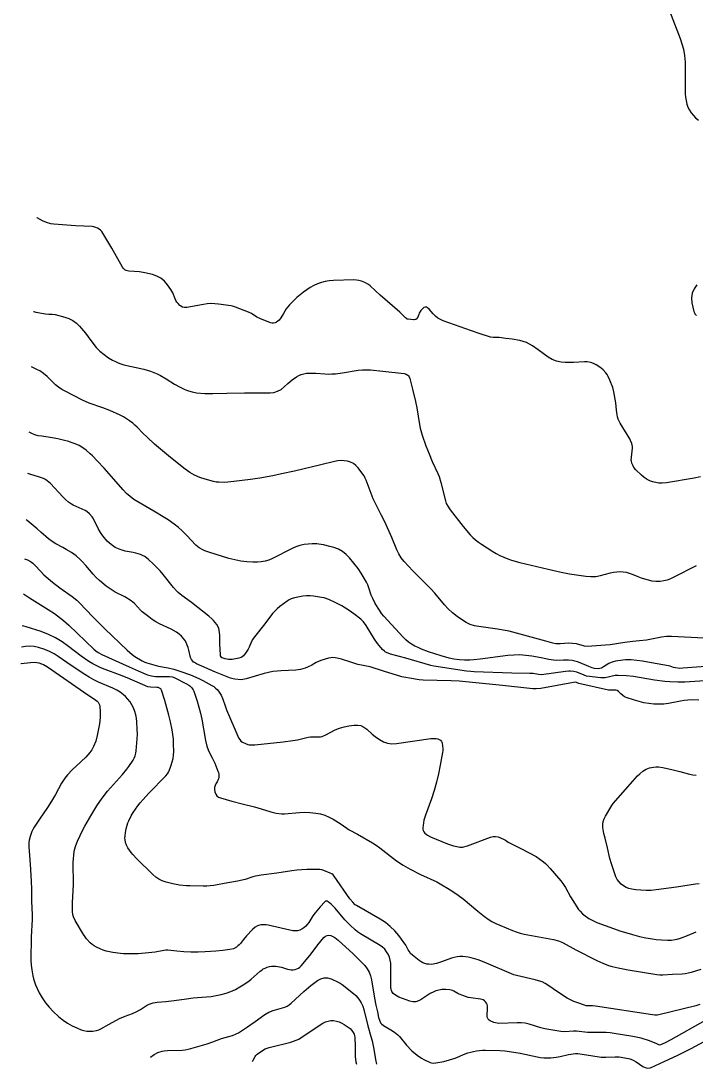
# Model space of a CAD drawing. Header units: centimetres. Extents: x 0 to 1311401, y -389375 to 85618.
# Drawn here: x 686070 to 693938, y -281552 to -269352 of the extents above; entities that cross this region are included whole.
import ezdxf

# ---------------------------------------------------------------- set-up
doc = ezdxf.new("R2010")
doc.units = ezdxf.units.CM
doc.header["$LTSCALE"] = 4
doc.layers.add('CURVAS-INTERMEDIARIAS', color=39, linetype='Continuous')
doc.layers.add('CURVAS-MESTRA', color=34, linetype='Continuous')

msp = doc.modelspace()

# ---------------------------------------------------------------- linework, layer by layer
at = {"layer": 'CURVAS-INTERMEDIARIAS'}
for points, elevation in [([(693581.503, -269115.385), (693750.867, -269556.302), (693776.682, -269630.869), (693790.565, -269681.473), (693802.956, -269755.629), (693810.343, -269830.482), (693812.257, -269905.672), (693809.501, -270161.324), (693810.727, -270201.381), (693814.135, -270241.152), (693820.811, -270280.513), (693829.668, -270319.587), (693842.963, -270356.857), (693859.765, -270392.098), (693881.84, -270424.3), (693907.418, -270454.493), (693931.601, -270478.854), (693967.34, -270509.455)], 77837.651), ([(693988.465, -274663.375), (693914.723, -274678.022), (693591.862, -274735.044), (693541.649, -274738.692), (693505.698, -274736.45), (693448.725, -274725.502), (693407.806, -274712.684), (693369.132, -274695.721), (693333.85, -274672.522), (693300.823, -274645.179), (693237.601, -274583.06), (693213.102, -274553.279), (693203.586, -274536.593), (693189.834, -274504.54), (693183.814, -274482.043), (693182.797, -274470.484), (693184.662, -274435.143), (693196.472, -274330.319), (693196.046, -274311.663), (693188.777, -274274.909), (693175.251, -274239.493), (693166.772, -274222.572), (693054.936, -274039.057), (693042.346, -274015.53), (693031.694, -273991.275), (693023.978, -273965.942), (693018.2, -273939.882), (693010.667, -273886.559), (693003.256, -273801.354), (692979.844, -273673.829), (692966.107, -273623.201), (692933.909, -273536.884), (692913.687, -273492.721), (692901.266, -273471.9), (692887.687, -273451.696), (692855.646, -273415.617), (692817.413, -273386.167), (692772.459, -273358.597), (692742.192, -273343.744), (692710.318, -273333.043), (692670.526, -273325.43), (692639.138, -273324.822), (692511.402, -273330.996), (692411.363, -273331.856), (692365.91, -273328.387), (692313.053, -273315.675), (692261.363, -273295.487), (692212.821, -273268.41), (692097.36, -273183.761), (692031.49, -273137.572), (691997.326, -273117.154), (691961.908, -273099.738), (691924.625, -273086.822), (691886.079, -273076.905), (691793.758, -273059.408), (691720.27, -273051.834), (691643.889, -273041.812), (691573.466, -273040.521), (691541.456, -273036.534), (691411.789, -272995.325), (691319.233, -272963.849), (690992.49, -272846.096), (690959.449, -272831.176), (690928.494, -272813.246), (690900.647, -272790.783), (690874.867, -272765.305), (690826.12, -272710.036), (690808.225, -272693.281), (690795.48, -272686.397), (690781.003, -272685.872), (690766.836, -272691.13), (690755.059, -272700.62), (690731.682, -272726.718), (690712.123, -272754.807), (690705.296, -272770.421), (690692.821, -272810.147), (690688.022, -272817.855), (690673.309, -272829.033), (690654.651, -272834.465), (690645.015, -272835.056), (690584.607, -272827.72), (690572.698, -272824.761), (690561.724, -272819.258), (690551.715, -272811.885), (690486.307, -272746.403), (690256.849, -272547.499), (690138.284, -272437.345), (690119.358, -272422.823), (690077.852, -272399.082), (690038.178, -272382.978), (690009.485, -272374.972), (689979.968, -272371.041), (689949.876, -272369.841), (689711.026, -272377.192), (689663.673, -272381.155), (689616.994, -272388.385), (689571.342, -272400.476), (689526.366, -272415.824), (689483.041, -272435.572), (689441.19, -272457.811), (689401.549, -272483.783), (689363.384, -272512.247), (689286.181, -272575.541), (689241.006, -272615.946), (689199.46, -272660.083), (689162.169, -272707.793), (689129.727, -272758.932), (689100.779, -272809.925), (689078.22, -272839.985), (689048.802, -272863.395), (689032.092, -272870.464), (689015.116, -272874.302), (688997.735, -272873.26), (688980.1, -272868.979), (688855.287, -272818.775), (688820.886, -272802.054), (688757.386, -272759.495), (688722.786, -272743.304), (688569.285, -272685.065), (688536.527, -272674.92), (688519.748, -272671.496), (688372.03, -272650.923), (688328.065, -272646.745), (688284.154, -272645.466), (688240.33, -272648.54), (688196.576, -272654.527), (688002.59, -272691.143), (687978.098, -272692.325), (687954.226, -272686.7), (687932.476, -272675.011), (687922.995, -272667.189), (687901.807, -272643.958), (687888.507, -272626.522), (687876.68, -272608.243), (687867.072, -272588.712), (687839.681, -272521.141), (687815.571, -272480.253), (687778.414, -272426.272), (687742.532, -272385.085), (687702.196, -272350.453), (687655.171, -272325.643), (687603.705, -272307.37), (687514.582, -272286.775), (687453.08, -272275.76), (687328.354, -272267.612), (687295.844, -272259.418), (687282.379, -272253.191), (687276.529, -272248.706), (687266.262, -272237.678), (687253.545, -272218.789), (687129.504, -271999.068), (687024.995, -271822.906), (687012.28, -271805.487), (686997.871, -271789.944), (686980.915, -271777.215), (686962.274, -271766.363), (686941.95, -271758.373), (686921.209, -271752.089), (686899.868, -271748.391), (686706.307, -271738.86), (686455.121, -271719.223), (686420.225, -271714.4), (686369.423, -271699.777), (686320.573, -271679.251), (686260.214, -271646.739), (686254.403, -271642.574)], 77837.651), ([(693947.452, -272425.771), (693914.148, -272472.91), (693891.411, -272523.034), (693884.527, -272577.647), (693888.219, -272635.247), (693911.349, -272737.027), (693918.121, -272754.302), (693924.731, -272764.441), (693941.561, -272782.519)], 77837.651), ([(694032.634, -276543.453), (693650.207, -276522.785), (693592.002, -276523.609), (693534.395, -276532.003), (693359.078, -276565.925), (693279.848, -276576.214), (693201.046, -276582.811), (693108.17, -276593.011), (692935.502, -276621.099), (692667.194, -276640.937), (692638.905, -276637), (692543.107, -276610.448), (692497.77, -276603.939), (692451.975, -276602.099), (692406.234, -276604.8), (692353.346, -276610.254), (692329.425, -276610.762), (692305.54, -276609.097), (692270.49, -276601.762), (692188.888, -276578.248), (691758.012, -276462.839), (691713.735, -276452.999), (691624.276, -276437.895), (691380.721, -276405.145), (691355.449, -276399.575), (691306.255, -276383.273), (691259.29, -276361.159), (691215.024, -276334.031), (691154.118, -276291.09), (691101.017, -276248.912), (691050.867, -276203.214), (691004.311, -276153.974), (690892.295, -276019.226), (690846.014, -275967.178), (690797.738, -275916.982), (690637.561, -275760.397), (690536.15, -275651.526), (690502.323, -275608.924), (690474.412, -275562.226), (690450.692, -275512.917), (690391.947, -275371.63), (690309.287, -275186.703), (690268.694, -275105.008), (690196.818, -274967.052), (690176.588, -274919.37), (690093.409, -274703.061), (690082.493, -274677.988), (690070.207, -274653.695), (690055.84, -274630.569), (690000.971, -274557.578), (689974.772, -274530.412), (689945.779, -274507.736), (689912.611, -274491.8), (689876.64, -274480.342), (689838.423, -274475.34), (689800.291, -274473.771), (689762.3, -274477.365), (689724.403, -274484.403), (689563.466, -274524.701), (689258.732, -274596.888), (689105.979, -274630.519), (689003.728, -274650.927), (688855.024, -274677.177), (688745.248, -274694.432), (688553.011, -274718.885), (688482.207, -274726.027), (688439.575, -274727.75), (688375.642, -274726.989), (688345.187, -274724.243), (688315.073, -274718.934), (688216.229, -274692.641), (688153.877, -274671.081), (688093.897, -274644.861), (688037.474, -274611.667), (687983.431, -274573.824), (687814.317, -274438.463), (687720.595, -274360.779), (687628.092, -274281.658), (687540.771, -274202.683), (687492.392, -274156.015), (687422.985, -274082.994), (687398.703, -274059.992), (687372.92, -274038.7), (687333.517, -274009.713), (687263.81, -273965.866), (687227.353, -273946.778), (687104.194, -273891.457), (687023.301, -273859.277), (686864.971, -273803.531), (686788.897, -273771.106), (686584.844, -273666.821), (686545.844, -273644.162), (686508.623, -273619.116), (686474.078, -273590.499), (686376.973, -273495.579), (686334.288, -273460.989), (686288.769, -273430.275), (686264.963, -273416.605), (686192.754, -273380.302)], 77638.323), ([(694155.484, -276865.428), (693782.779, -276894.627), (693747.168, -276895.215), (693697.27, -276888.593), (693676.747, -276883.982), (693636.662, -276871.095), (693616.19, -276866.149), (693420.101, -276829.04), (693314.585, -276811.214), (693248.872, -276801.874), (693182.776, -276795.98), (693161.775, -276795.436), (693116.7, -276795.847), (693083.861, -276798.984), (692999.176, -276813.181), (692972.747, -276819.64), (692947.105, -276828.09), (692922.646, -276839.525), (692861.1, -276877.312), (692835.048, -276891.605), (692816.718, -276897.949), (692797.389, -276899.659), (692754.598, -276896.155), (692727.994, -276889.183), (692689.094, -276874.54), (692587.515, -276830.735), (692556.66, -276819.34), (692525.279, -276810.25), (692493.096, -276804.62), (692452.309, -276800.908), (692394.124, -276799.759), (692306.991, -276802.294), (692278.146, -276801.203), (692220.991, -276792.501), (692132.847, -276773.9), (692022.869, -276753.122), (691953.195, -276743.496), (691883.407, -276738.33), (691813.438, -276739.849), (691743.356, -276745.827), (691420.425, -276788.901), (691349.384, -276796.556), (691301.887, -276799.926), (691240.659, -276800.272), (691179.623, -276795.79), (691114.342, -276786.307), (691062.29, -276774.554), (690965.848, -276748.036), (690819.694, -276701.603), (690738.717, -276671.576), (690699.294, -276654.008), (690660.413, -276635.151), (690623.337, -276613.486), (690588.081, -276589.431), (690555.566, -276561.787), (690524.87, -276531.753), (690300.999, -276288.111), (690272.852, -276254.433), (690247.97, -276218.277), (690198.995, -276137.901), (690169.495, -276082.021), (690153.526, -276043.204), (690125.722, -275957.131), (690112.2, -275922.678), (690096.265, -275889.279), (690036.978, -275785.006), (690001.862, -275732.315), (689898.432, -275607.383), (689860.24, -275567.674), (689817.258, -275533.212), (689769.829, -275505.702), (689718.396, -275486.706), (689670.697, -275473.609), (689594.61, -275455.36), (689543.296, -275446.471), (689517.485, -275443.933), (689465.571, -275443.892), (689418.069, -275446.743), (689369.059, -275452.711), (689321.081, -275462.529), (689274.656, -275478.096), (689229.253, -275497.51), (689000.578, -275614.607), (688958.774, -275632.922), (688915.909, -275646.937), (688871.443, -275654.475), (688825.909, -275657.699), (688774.075, -275657.501), (688702.273, -275654.019), (688631.128, -275646.322), (688560.956, -275632.317), (688491.419, -275614.103), (688258.674, -275541.866), (688212.178, -275524.724), (688189.747, -275514.257), (688146.75, -275489.755), (688126.739, -275475.458), (688108.184, -275459.312), (688002.729, -275347.262), (687945.795, -275289.953), (687905.351, -275254.531), (687856.584, -275216.821), (687784.583, -275165.304), (687747.483, -275141.192), (687617.753, -275063.232), (687434.183, -274956.254), (687387.346, -274926.148), (687342.786, -274893.259), (687301.621, -274856.204), (687262.721, -274816.375), (687039.227, -274561.805), (686959.808, -274475.767), (686904.443, -274420.825), (686875.625, -274394.564), (686829.525, -274354.763), (686789.846, -274325.299), (686748.234, -274299.442), (686703.697, -274278.993), (686657.235, -274262.162), (686626.984, -274253.321), (686563.58, -274236.361), (686499.75, -274221.379), (686435.292, -274209.363), (686311.937, -274191.647), (686272.236, -274183.98), (686233.572, -274173.271), (686196.467, -274158.026), (686165.716, -274142.433)], 77538.659), ([(694039.561, -277039.755), (693808.907, -277055.409), (693726.445, -277056.253), (693632.02, -277053.326), (693573.114, -277047.463), (693452.702, -277030.94), (693209.713, -276990.297), (693127.332, -276981.923), (693030.708, -276978.174), (692996.037, -276979.706), (692878.827, -277004.01), (692862.334, -277005.454), (692829.17, -277004.315), (692662.735, -276984.936), (692633.094, -276974.708), (692549.747, -276940.068), (692512.938, -276931.283), (692474.847, -276928.504), (692455.725, -276928.652), (692417.599, -276931.988), (692137.976, -276969.52), (692101.221, -276967.08), (692041.455, -276956.872), (692001.339, -276953.264), (691789.326, -276951.889), (691352.441, -276935.626), (691313.945, -276932.57), (691262.844, -276926.101), (690881.3, -276869.648), (690847.314, -276863.026), (690555.602, -276775.925), (690378.739, -276730.317), (690348.243, -276719.283), (690319.33, -276704.73), (690306.029, -276695.807), (690282.515, -276673.92), (690224.726, -276604.332), (690190.385, -276553.376), (690094.312, -276397.005), (690061.498, -276352.381), (690031.826, -276323.55), (689949.604, -276258.783), (689895.473, -276220.701), (689809.313, -276167.765), (689739.419, -276130.633), (689658.556, -276093.735), (689602.736, -276074.73), (689574.045, -276068.083), (689481.367, -276053.945), (689439.61, -276050.439), (689397.994, -276050.009), (689356.591, -276054.19), (689315.319, -276061.445), (689259.168, -276074.577), (689220.91, -276086.697), (689196.565, -276097.899), (689173.539, -276111.504), (689086.203, -276175.612), (689055.72, -276200.559), (689027.057, -276227.292), (689001.136, -276256.679), (688911.664, -276377.787), (688791.909, -276528.804), (688774.135, -276555.511), (688758.803, -276583.703), (688729.522, -276647.476), (688716.565, -276671.971), (688685.547, -276717.981), (688661.888, -276748.516), (688650.027, -276760.494), (688635.642, -276769.29), (688611.34, -276777.46), (688531.725, -276790.545), (688510.934, -276792.431), (688490.263, -276792.465), (688469.771, -276789.714), (688449.409, -276785.112), (688415.42, -276774.223), (688410.331, -276771.104), (688402.34, -276762.077), (688397.275, -276750.703), (688395.067, -276738.457), (688387.826, -276608.487), (688389.032, -276512.184), (688384.791, -276473.962), (688375.971, -276431.175), (688368.053, -276411.601), (688351.654, -276384.441), (688312.616, -276337.127), (688296.13, -276319.822), (688260.164, -276288.257), (688056.501, -276129.62), (687943.332, -276044.959), (687902.238, -276010.866), (687883.275, -275992.1), (687847.75, -275952.053), (687728.859, -275801.522), (687693.086, -275759.909), (687616.048, -275681.668), (687557.93, -275627.424), (687536.11, -275609.529), (687513.075, -275593.66), (687488.211, -275580.838), (687462.139, -275570.053), (687407.558, -275553.668), (687379.848, -275547.091), (687283.993, -275528.809), (687225.146, -275511.707), (687170.161, -275487.687), (687121.002, -275453.301), (687075.728, -275411.99), (687025.758, -275352.694), (686995.572, -275310.906), (686969.251, -275266.569), (686910.177, -275146.545), (686898.667, -275128.254), (686870.36, -275095.439), (686836.566, -275068.187), (686817.986, -275057.063), (686677.321, -274992.377), (686658.494, -274981.876), (686623.188, -274957.052), (686590.425, -274928.663), (686559.823, -274897.957), (686414.894, -274741.563), (686396.601, -274724.218), (686377.071, -274708.632), (686355.704, -274695.696), (686333.112, -274684.509), (686285.445, -274666.574), (686174.197, -274633.52), (686148.658, -274623.253)], 77438.995), ([(693970.227, -277266.002), (693883.827, -277263.696), (693797.775, -277269.38), (693755.209, -277275.961), (693617.888, -277303.847), (693560.754, -277310.889), (693503.212, -277312.677), (693445.405, -277310.959), (693387.818, -277304.428), (693330.8, -277295.093), (693274.631, -277281.546), (693219.03, -277265.196), (693122.239, -277232.775), (693104.763, -277225.331), (693084.596, -277213.306), (693059.924, -277191.54), (693033.292, -277163.868), (693019.095, -277154.912), (693003.446, -277149.376), (692986.907, -277147.994), (692936.618, -277150.239), (692918.819, -277149.1), (692571.521, -277072.895), (692542.59, -277060.964), (692528.082, -277057.97), (692508.26, -277058.951), (692128.175, -277128.38), (692072.829, -277133.755), (692035.762, -277133.882), (691998.799, -277131.089), (691680.517, -277095.269), (691177.085, -277046.09), (691085.713, -277041.457), (690758.54, -277031.228), (690711.168, -277027.445), (690597.534, -277011.099), (690553.813, -277002.75), (690510.541, -276992.356), (690295.958, -276929.281), (690139.767, -276877.427), (689996.657, -276848.806), (689926.555, -276828.439), (689805.718, -276788.81), (689755.603, -276775.024), (689730.434, -276770.71), (689705.308, -276769.069), (689680.235, -276771.421), (689655.195, -276776.455), (689565.787, -276803.269), (689538.443, -276813.968), (689512.054, -276826.851), (689459.597, -276856.638), (689409.06, -276881.682), (689383.007, -276892.64), (689329.284, -276908.703), (689273.678, -276915.865), (689104.622, -276923.134), (689054.356, -276927.066), (689004.494, -276933.475), (688955.273, -276943.6), (688906.453, -276956.221), (688695.563, -277018.894), (688655.725, -277026.617), (688635.505, -277027.554), (688564.192, -277022.582), (688542.709, -277018.614), (688511.199, -277009.176), (688337.263, -276938.66), (688114.877, -276840.516), (688092.29, -276828.53), (688081.891, -276821.126), (688071.956, -276813.018), (688056.262, -276793.68), (688047.209, -276770.481), (688028.042, -276683.571), (688019.514, -276652.919), (688008.9, -276623.138), (687995.133, -276594.68), (687979.277, -276567.103), (687960.31, -276541.719), (687939.423, -276518.28), (687915.665, -276497.767), (687883.565, -276475.177), (687821.517, -276439.514), (687685.237, -276375.78), (687641.42, -276351.928), (687599.653, -276324.663), (687559.237, -276295.124), (687484.538, -276234.788), (687465.283, -276217.113), (687393.757, -276140.965), (687353.05, -276108.342), (687282.599, -276062.979), (687168.968, -276005.952), (687132.214, -275985.177), (687097.095, -275961.755), (687063.052, -275936.566), (686986.226, -275872.928), (686946.959, -275836.294), (686910.191, -275797.162), (686827.442, -275697.88), (686784.253, -275649.282), (686761.816, -275625.73), (686713.597, -275582.639), (686660.149, -275546.234), (686597.527, -275509.351), (686557.289, -275486.808), (686475, -275445.177), (686432.335, -275418.324), (686392.721, -275387.191), (686302.189, -275307.329), (686259.927, -275267.983), (686212.934, -275229.223), (686140.876, -275173.023), (686129.451, -275164.635)], 77339.331), ([(686098.803, -276028.526), (686169.778, -276072.093), (686388.841, -276209.191), (686460.763, -276257.511), (686530.726, -276308.591), (686564.516, -276335.588), (686629.006, -276393.31), (686919.222, -276671.35), (686944.496, -276692.214), (686971.357, -276711.02), (687014.653, -276734.067), (687329.629, -276876.788), (687437.556, -276924.917), (687524.961, -276961.837), (687546.805, -276969.449), (687591.592, -276981.137), (687637.314, -276988.142), (687683.535, -276990.253), (687802.706, -276989.683), (687838.232, -276995.211), (687863.329, -277004.904), (688000.571, -277074.572), (688027.016, -277090.25), (688039.331, -277099.406), (688061.671, -277120.245), (688070.829, -277132.122), (688078.007, -277145.275), (688083.881, -277159.292), (688122.763, -277277.634), (688143.854, -277346.17), (688162.366, -277415.447), (688178.055, -277485.408), (688219.382, -277735.54), (688235.52, -277801.155), (688250.727, -277843.49), (688260.002, -277863.953), (688298.589, -277937.849), (688328.881, -278001.618), (688366.453, -278091.33), (688372.062, -278108.866), (688375.73, -278126.651), (688376.506, -278144.784), (688375.35, -278163.168), (688371.457, -278181.28), (688366.051, -278198.808), (688358.355, -278215.457), (688342.82, -278241.017), (688332.5, -278261.935), (688325.926, -278283.483), (688324.98, -278306.001), (688329.434, -278335.658), (688339.753, -278359.303), (688353.766, -278379.404), (688373.288, -278394.209), (688396.507, -278405.46), (688527.282, -278443.742), (688648.232, -278475.243), (688792.304, -278508.866), (688868.248, -278530.798), (688981.034, -278567.379), (689044.948, -278581.687), (689109.72, -278588.765), (689142.248, -278588.631), (689315.308, -278574.116), (689375.376, -278572.592), (689435.411, -278575.086), (689506.452, -278581.589), (689559.704, -278591.617), (689611.391, -278606.109), (689660.706, -278627.298), (689708.439, -278652.939), (689801.054, -278711.81), (689894.193, -278774.651), (689990.621, -278826.21), (690168.209, -278927.766), (690211.573, -278955.548), (690253.541, -278985.404), (690448.443, -279137.204), (690523.993, -279189.478), (690604.227, -279234.226), (690726.972, -279295.135), (690915.72, -279383.458), (690976.294, -279417.328), (691042.7, -279457.434), (691104.598, -279496.869), (691165.132, -279538.201), (691223.618, -279582.388), (691393.635, -279722.629), (691474.252, -279786.542), (691515.955, -279816.237), (691559.051, -279843.554), (691604.219, -279867.282), (691650.77, -279888.619), (691799.066, -279949.414), (691842.976, -279965.794), (691887.453, -279980.252), (691932.756, -279991.832), (691978.616, -280001.498), (692276.1, -280055.206), (692334.843, -280070.839), (692372.716, -280085.06), (692391.016, -280093.64), (692537.917, -280173.18), (692779.694, -280298.367), (692850.049, -280331.905), (692916.473, -280357.258), (692960.151, -280369.075), (693031.766, -280384.927), (693148.414, -280406.745), (693482.561, -280461.083), (693515.641, -280464.598), (693548.902, -280464.447), (693663.179, -280457.338), (693774.528, -280454.178), (693811.211, -280450.311), (693847.447, -280443.433), (693883.386, -280434.544), (693996.826, -280401.457)], 77140.003), ([(693981.588, -280810.68), (693935.715, -280825.67), (693503.593, -280932.058), (693485.584, -280935.289), (693458.124, -280935.862), (693430.695, -280933.138), (692764.174, -280831.59), (692732.769, -280828.334), (692657.684, -280825.564), (692636.68, -280820.266), (692560.7, -280794.243), (692513.329, -280775.754), (692467.244, -280754.745), (692433.959, -280736.041), (692380.229, -280702.594), (692274.497, -280629.026), (692222.794, -280594.868), (692179.59, -280567.643), (692142.787, -280548.339), (692103.539, -280534.705), (692062.934, -280524.357), (691845.672, -280475.514), (691812.881, -280466.427), (691467.859, -280320.062), (691396.862, -280293.074), (691315.472, -280267.207), (691283.33, -280259.71), (691250.938, -280254.609), (691218.177, -280253.099), (691185.188, -280253.979), (691152.355, -280258.181), (691119.982, -280264.334), (691088.302, -280273.381), (690972.872, -280316.195), (690911.395, -280334.405), (690873.317, -280342.584), (690849.133, -280344.847), (690824.875, -280343.722), (690800.566, -280340.347), (690776.95, -280333.603), (690754.296, -280324.838), (690733.055, -280313.03), (690712.777, -280299.19), (690632.814, -280236.077), (690610.891, -280215.67), (690592.563, -280191.985), (690581.883, -280175.073), (690553.845, -280120.882), (690472.762, -280009.34), (690425.858, -279953.094), (690374.873, -279901.434), (690317.755, -279856.639), (690256.548, -279816.429), (689979.643, -279658.98), (689966.677, -279649.947), (689937.434, -279620.171), (689904.151, -279580.163), (689720.213, -279317.038), (689707.291, -279302.003), (689691.641, -279289.829), (689674.114, -279280.136), (689600.838, -279250.832), (689577.756, -279243.012), (689553.559, -279240.073), (689460.218, -279238.36), (689401.271, -279238.814), (689342.469, -279241.331), (689283.872, -279246.907), (689225.423, -279254.537), (689053.632, -279281.388), (688867.821, -279304.362), (688805.019, -279316.134), (688774.212, -279324.512), (688682.669, -279353.617), (688595.793, -279374.574), (688440.313, -279401.346), (688317.816, -279425.525), (688276.76, -279431.006), (688235.417, -279433.546), (688193.884, -279434.145), (688038.773, -279430.226), (687998.792, -279427.969), (687919.061, -279420.226), (687840.189, -279407.119), (687762.713, -279387.336), (687715.095, -279369.683), (687676.854, -279350.651), (687641.781, -279326.265), (687608.814, -279298.325), (687421.459, -279114.281), (687376.038, -279065.362), (687355.207, -279039.319), (687316.965, -278986.273), (687299.863, -278956.277), (687288.55, -278923.641), (687282.938, -278889.443), (687282.297, -278872.166), (687283.258, -278847.705), (687287.963, -278805.987), (687295.921, -278764.768), (687306.83, -278723.041), (687315.758, -278696.271), (687326.78, -278670.284), (687356.298, -278612.97), (687379.606, -278572.873), (687404.602, -278533.95), (687432.143, -278496.774), (687461.383, -278460.773), (687496.025, -278421.483), (687561.456, -278349.985), (687757.531, -278145.889), (687777.549, -278122.667), (687789.282, -278105.953), (687798.684, -278087.967), (687822.597, -278021.874), (687834.106, -277983.541), (687843.026, -277944.74), (687848.087, -277905.267), (687850.57, -277865.317), (687849.952, -277777.687), (687846.64, -277721.921), (687839.897, -277666.464), (687830.873, -277611.224), (687812.654, -277517.921), (687794.803, -277439.635), (687747.408, -277270.698), (687708.144, -277149.377), (687699.746, -277135.036), (687686.215, -277125.381), (687669.493, -277120.002), (687652.055, -277117.947), (687579.733, -277116.073), (687550.058, -277109.872), (687306.577, -277005.825), (687218.231, -276971.468), (687052.751, -276910.266), (687003.017, -276890.023), (686954.414, -276867.557), (686907.49, -276841.762), (686861.687, -276813.742), (686773.026, -276752.61), (686625.835, -276640.453), (686550.607, -276587.701), (686472.446, -276540.397), (686389.899, -276501.263), (686304.421, -276467.567), (686130.655, -276410.126), (686104.647, -276403.711), (686085.592, -276400.923)], 77040.339), ([(694043.236, -280997.593), (693642.463, -281223.648), (693576.547, -281258.318), (693523.26, -281283.381), (693513.036, -281284.411), (693482.266, -281269.049), (693394.418, -281236.172), (693299.221, -281205.931), (693201.528, -281185.09), (692985.373, -281149.839), (692937.916, -281143.395), (692890.34, -281138.632), (692842.581, -281136.398), (692670.996, -281136.45), (692543.418, -281121.958), (692508.094, -281122.143), (692405.644, -281129.419), (692361.609, -281127.763), (692221.916, -281104.678), (692175.098, -281095.261), (692128.741, -281084.124), (691992.587, -281040.998), (691946.688, -281030.666), (691899.902, -281025.744), (691852.52, -281024.432), (691640.292, -281032.838), (691619.804, -281031.111), (691580.042, -281019.876), (691540.287, -281003.28), (691525.863, -280993.795), (691514.633, -280982.163), (691508.198, -280967.343), (691504.957, -280950.377), (691507.858, -280846.928), (691506.623, -280828.923), (691502.9, -280811.766), (691495.448, -280795.866), (691485.51, -280780.805), (691472.401, -280768.482), (691458.022, -280758.539), (691441.744, -280752.178), (691424.194, -280748.206), (691313.361, -280735.185), (691281.507, -280728.602), (691250.343, -280719.32), (691219.623, -280708.244), (691175.229, -280689.433), (691159.811, -280681.66), (691115.731, -280654.84), (691100.41, -280647.966), (691084.176, -280643.67), (691067.339, -280641.108), (691021.124, -280637.923), (690973.414, -280638.497), (690926.422, -280646.763), (690903.592, -280653.928), (690881.409, -280662.53), (690839.575, -280685.451), (690721.183, -280762.249), (690705.115, -280769.842), (690670.825, -280779.684), (690635.573, -280781.342), (690601.1, -280773.789), (690515.768, -280742.927), (690473.899, -280724.664), (690434.717, -280701.181), (690409.885, -280682.365), (690400.624, -280672.253), (690393.483, -280660.545), (690387.756, -280647.762), (690383.962, -280634.007), (690381.159, -280620.101), (690379.553, -280591.7), (690382.627, -280447.753), (690382.29, -280365.892), (690379.622, -280329.855), (690373.827, -280294.559), (690363.372, -280260.348), (690349.804, -280226.86), (690331.358, -280196.19), (690309.884, -280168.305), (690283.875, -280144.61), (690254.829, -280123.698), (690025.623, -279987.798), (689993.618, -279965.458), (689963.359, -279940.796), (689905.47, -279886.625), (689844.534, -279823.489), (689731.387, -279689.383), (689688.169, -279647.196), (689651.761, -279614.566), (689642.3, -279608.775), (689636.994, -279607.379), (689631.395, -279606.741), (689620.674, -279608.926), (689611.704, -279615.185), (689556.59, -279673.356), (689497.371, -279742.991), (689470.869, -279780.187), (689423.983, -279854.827), (689407.506, -279878.023), (689389.099, -279899.271), (689367.793, -279917.613), (689344.562, -279934.028), (689319.225, -279945.605), (689293.186, -279953.241), (689266.112, -279954.96), (689238.345, -279952.751), (689152.16, -279934.684), (688950.382, -279887.717), (688929.534, -279884.15), (688908.641, -279882.258), (688887.669, -279882.874), (688866.652, -279885.164), (688839.239, -279890.804), (688825.745, -279895.325), (688800.65, -279908.994), (688767.095, -279936.586), (688697.746, -280010.422), (688663.407, -280052.464), (688627.164, -280100.975), (688613.364, -280116.264), (688598.058, -280130.048), (688581.752, -280142.827), (688545.775, -280162.239), (688506.261, -280172.707), (688423.795, -280183.837), (688340.928, -280191.812), (688218.268, -280198.65), (688135.068, -280201.516), (688051.826, -280201.587), (687968.665, -280198.369), (687885.751, -280191.346), (687782.869, -280180.269), (687759.307, -280179.384), (687735.896, -280182.012), (687633.886, -280201.117), (687557.614, -280211.414), (687436.589, -280220.926), (687334.113, -280222.958), (687265.881, -280219.852), (687231.887, -280216.675), (687140.056, -280204.812), (687102.22, -280198.128), (687064.905, -280189.503), (687028.395, -280177.945), (686992.415, -280164.449), (686950.577, -280144.975), (686924.42, -280129.715), (686900.109, -280111.644), (686877.036, -280091.704), (686835.859, -280046.477), (686817.702, -280021.922), (686800.769, -279996.396), (686700.529, -279831.087), (686682.78, -279790.715), (686675.391, -279762.35), (686672.405, -279733.188), (686671.398, -279625.054), (686682.728, -279417.525), (686680.684, -279154.773), (686681.318, -279117.32), (686685.25, -279063.601), (686694.612, -279010.551), (686709.199, -278958.678), (686728.796, -278908.491), (686758.458, -278843.815), (686776.827, -278806.364), (686816.517, -278732.99), (686897.903, -278593.109), (686955.452, -278498.82), (687016.851, -278407.23), (687080.362, -278326.154), (687147.623, -278247.93), (687253.119, -278130.876), (687303.643, -278070.895), (687326.91, -278039.355), (687376.049, -277966.023), (687390.569, -277940.469), (687401.76, -277913.296), (687409.52, -277884.943), (687413.808, -277855.857), (687424.559, -277716.764), (687426.57, -277660.552), (687426.175, -277604.301), (687422.508, -277518.743), (687417.852, -277477.171), (687410.269, -277436.305), (687398.283, -277396.5), (687382.111, -277354.555), (687363.567, -277318.87), (687342.43, -277285.047), (687317.384, -277254), (687289.735, -277224.812), (687266.447, -277203.018), (687228.298, -277172.348), (687207.563, -277159.447), (687185.999, -277147.741), (687141.271, -277126.903), (686973.784, -277055.489), (686919.447, -277028.893), (686866.694, -276999.265), (686814.99, -276967.631), (686654.445, -276862.423), (686505.81, -276758.249), (686455.506, -276725.566), (686403.291, -276696.919), (686348.19, -276674.297), (686273.757, -276651.093), (686223.304, -276641.775), (686172.814, -276637.588), (686122.278, -276641.064), (686076.798, -276648.794)], 76940.675), ([(686070.099, -276837.63), (686071.091, -276837.594), (686181.734, -276825.577), (686231.454, -276824.108), (686280.537, -276832.18), (686309.644, -276841.347), (686334.434, -276851.226), (686381.527, -276878.025), (686851.211, -277203.321), (686928.499, -277252.551), (686957.414, -277276.256), (686969.352, -277289.762), (686978.87, -277304.462), (686984.763, -277320.956), (686988.245, -277338.646), (686992.721, -277397.434), (686993.539, -277469.118), (686985.093, -277540.307), (686958.795, -277678.576), (686941.375, -277744.469), (686915.519, -277807.527), (686895.01, -277844.765), (686874.791, -277875.216), (686851.26, -277903.19), (686825.531, -277929.512), (686712.024, -278033.522), (686665.985, -278078.39), (686610.952, -278135.785), (686579.764, -278175.642), (686544.187, -278233.165), (686472.933, -278364.124), (686428.085, -278442.211), (686378.84, -278517.601), (686286.768, -278651.414), (686224.76, -278746.307), (686209.971, -278771.67), (686196.742, -278797.747), (686176.554, -278852.73), (686164.486, -278896.828), (686160.718, -278922.828), (686161.108, -278975.703), (686177.056, -279177.77), (686188.676, -279373.089), (686191.519, -279467.17), (686193.003, -279608.391), (686199.368, -279767.034), (686199.046, -279822.058), (686189.228, -280023.045), (686186.217, -280294.786), (686190.05, -280352.28), (686195.86, -280406.48), (686208.676, -280478.394), (686216.867, -280513.828), (686226.905, -280548.651), (686239.716, -280582.558), (686283.358, -280675.073), (686317.083, -280735.129), (686354.922, -280792.113), (686398.927, -280844.47), (686447.044, -280893.765), (686513.33, -280954.382), (686561.269, -280993.671), (686611.564, -281029.2), (686665.402, -281059.1), (686721.607, -281085.24), (686771.629, -281105.293), (686804.971, -281115.617), (686838.733, -281122.299), (686873.138, -281123.525), (686907.952, -281121.107), (686950.261, -281113.009), (686976.324, -281105.185), (687001.247, -281094.261), (687097.236, -281039.383), (687217.621, -280976.707), (687286.055, -280946.952), (687368.864, -280916.518), (687412.497, -280897.303), (687463.391, -280870.106), (687508.464, -280837.718), (687531.971, -280823.209), (687563.789, -280808.532), (687609.673, -280792.713), (687657.57, -280784.816), (687757.995, -280776.436), (687857.305, -280765.914), (687998.838, -280747.541), (688076.064, -280735.261), (688233.883, -280723.262), (688286.22, -280717.28), (688404.181, -280696.369), (688461.628, -280680.942), (688517.424, -280661.501), (688570.744, -280636.039), (688622.414, -280606.563), (688680.294, -280569.142), (688730.025, -280534.139), (688753.708, -280515.111), (688857.388, -280424.408), (688875.639, -280410.427), (688894.73, -280397.879), (688915.067, -280387.477), (688941.27, -280376.699), (688965.802, -280369.808), (688990.595, -280365.296), (689015.78, -280364.363), (689041.227, -280365.799), (689107.351, -280377.363), (689178.348, -280398.534), (689199.63, -280403.975), (689221.056, -280407.152), (689242.72, -280406.906), (689264.537, -280404.399), (689285.273, -280398.033), (689304.542, -280389.186), (689321.621, -280376.611), (689337.233, -280361.556), (689438.189, -280240.988), (689475.484, -280192.053), (689529.425, -280117.135), (689601.777, -280029.291), (689619.488, -280015.271), (689638.492, -280006.376), (689659.452, -280005.16), (689681.697, -280009.066), (689704.528, -280019.505), (689726.369, -280031.526), (689766.108, -280061.872), (689940.791, -280223.163), (690043.605, -280323.557), (690076.739, -280358.166), (690105.478, -280395.115), (690129.231, -280434.478), (690145.531, -280477.482), (690156.847, -280522.888), (690192.351, -280739.746), (690206.981, -280817.914), (690223.589, -280895.686), (690238.861, -280962.418), (690247.714, -280994.438), (690256.275, -281014.485), (690262.149, -281023.617), (690273.359, -281037.494), (690294.3, -281056.96), (690379.793, -281105.283), (690422.208, -281132.83), (690463.125, -281164.974), (690481.02, -281183.756), (690563.639, -281285.882), (690623.971, -281349.768), (690685.852, -281402.517), (690738.674, -281438.796), (690766.756, -281454.118), (690838.829, -281486.747), (690855.187, -281492.18), (690880.945, -281494.789), (690906.889, -281492.709), (690996.866, -281476.146), (691063.59, -281457.679), (691129.168, -281435.485), (691245.959, -281387.276), (691278.483, -281375.638), (691311.662, -281366.047), (691345.279, -281357.824), (691379.356, -281351.824), (691413.571, -281347.38), (691448.011, -281345.288), (691482.599, -281344.755), (691651.418, -281348.814), (691708.625, -281351.799), (691765.579, -281357.534), (691887.922, -281377.434), (692086.094, -281420.766), (692125.288, -281427.782), (692164.661, -281432.449), (692204.286, -281433.616), (692244.092, -281432.434), (692306.579, -281425.712), (692355.8, -281416.682), (692452.409, -281393.296), (692505.184, -281385.652), (692531.741, -281384.101), (692558.22, -281384.066), (692584.613, -281386.305), (692712.139, -281407.609), (692833.016, -281424.857), (692885.854, -281427.025), (692996.585, -281420.903), (693043.127, -281422.151), (693149.706, -281439.657), (693165.341, -281443.68), (693195.643, -281454.942), (693238.333, -281478.09), (693318.132, -281534.463), (693344.06, -281547.562), (693372.721, -281552.288), (693402.107, -281549.354), (693416.261, -281545.32), (693566.913, -281476.802), (693723.949, -281402.206), (693879.36, -281324.28), (694033.195, -281243.306)], 76841.011), ([(693972.967, -279405.728), (693932.988, -279410.151), (693709.063, -279444.907), (693472.92, -279476.777), (693413.789, -279482.173), (693354.689, -279484.22), (693295.619, -279481.276), (693236.577, -279474.993), (693189.898, -279468.013), (693155.665, -279459.654), (693123.229, -279447.551), (693093.47, -279429.842), (693065.505, -279408.4), (693041.382, -279382.398), (693020.261, -279354.467), (693003.648, -279323.639), (692990.047, -279290.874), (692952.291, -279172.365), (692934.589, -279111.053), (692904.114, -278987.088), (692878.943, -278873.478), (692862.232, -278819.2), (692853.064, -278748.335), (692852.714, -278713.518), (692856.71, -278679.645), (692867.213, -278647.197), (692882.05, -278615.701), (692956.419, -278491.531), (692973.148, -278467.904), (693199.641, -278208.536), (693255.619, -278148.872), (693281.807, -278123.578), (693316.607, -278094.736), (693354.872, -278070.668), (693375.279, -278061.201), (693396.223, -278053.495), (693440.194, -278045.066), (693472.635, -278043.426), (693498.407, -278043.93), (693549.536, -278051.184), (693669.857, -278077.694), (693746.88, -278096.693), (693860.875, -278129.474), (693899.246, -278136.388), (693938.174, -278138.693)], 77339.331), ([(688770.487, -281477.209), (688777.824, -281459.189), (688798.954, -281416.775), (688805.83, -281407.423), (688822.961, -281391.605), (688896.717, -281339.836), (688917.308, -281328.66), (688961.455, -281312.591), (689216.983, -281249.345), (689248.188, -281239.967), (689278.477, -281228.524), (689307.412, -281213.984), (689335.443, -281197.371), (689588.281, -281030.88), (689617.896, -281015.512), (689648.57, -281004.394), (689680.858, -280999.635), (689714.216, -280999.117), (689747.486, -281004.735), (689779.547, -281013.656), (689809.789, -281027.542), (689838.819, -281044.752), (689905.714, -281092.032), (689928.115, -281113.197), (689943.697, -281139.79), (689951.545, -281158.976), (689956.737, -281174.651), (689960.668, -281196.336), (689966.846, -281299.577), (689964.068, -281390.674), (689964.965, -281420.383), (689973.24, -281479.346), (689981.306, -281507.156)], 76641.682)]:
    msp.add_lwpolyline(points, dxfattribs=dict(at, elevation=elevation))
at = {"layer": 'CURVAS-MESTRA'}
for points, elevation in [([(686215.596, -272736.447), (686221.552, -272738.381), (686245.402, -272744.296), (686355.704, -272764.689), (686393.977, -272767.309), (686432.414, -272766.949), (686470.293, -272771.259), (686581.472, -272802.111), (686629.941, -272820.529), (686675.431, -272843.768), (686716.439, -272874.217), (686754.458, -272909.485), (686823.113, -272989.816), (686855.36, -273031.64), (686909.122, -273106.403), (686948.433, -273155.42), (686991.309, -273200.605), (687039.525, -273240.037), (687091.296, -273275.646), (687138.974, -273304.164), (687170.31, -273320.959), (687202.471, -273335.706), (687235.869, -273347.378), (687270.093, -273356.992), (687500.996, -273408.913), (687580.173, -273431.178), (687656.396, -273462.081), (687696.063, -273481.843), (687762.026, -273520.012), (687857.927, -273582.653), (687924.522, -273620.037), (687979.388, -273645.961), (688021.711, -273661.987), (688065.432, -273673.68), (688115.323, -273683.25), (688211.527, -273692.89), (688308.209, -273693.963), (688469.379, -273689.282), (688676.723, -273686.085), (688973.16, -273685.377), (689018.11, -273680.757), (689061.067, -273666.739), (689100.92, -273644.779), (689136.64, -273616.603), (689181.418, -273574.888), (689229.705, -273533.77), (689281.48, -273497.138), (689309.002, -273482.184), (689337.496, -273470.086), (689367.451, -273462.26), (689398.38, -273457.28), (689472.707, -273454.225), (689507.094, -273455.6), (689611.402, -273464.608), (689652.406, -273466.101), (689693.428, -273465.083), (689734.466, -273462.386), (689816.288, -273452.657), (690001.541, -273421.735), (690048.781, -273417.335), (690096.214, -273416.671), (690143.79, -273418.525), (690286.607, -273431.778), (690537.232, -273461.203), (690559.267, -273467.341), (690578.536, -273479.676), (690586.508, -273488.041), (690593.312, -273497.132), (690602.321, -273518.153), (690634.368, -273640.959), (690668.524, -273787.465), (690682.496, -273861.345), (690713.862, -274053.632), (690722.759, -274095.784), (690746.114, -274178.786), (690789.016, -274301.093), (690825.906, -274395.209), (690863.938, -274483.526), (690930.166, -274626.003), (690943.327, -274660.045), (690963.954, -274730.218), (691016.055, -274942.652), (691027.144, -274975.51), (691043.676, -275006.009), (691073.821, -275049.066), (691222.929, -275241.938), (691306.595, -275339.768), (691336.641, -275370.188), (691368.134, -275398.869), (691401.82, -275424.946), (691436.963, -275449.284), (691567.916, -275532.426), (691609.964, -275557.239), (691652.951, -275580.148), (691697.336, -275600.214), (691742.66, -275618.375), (691788.929, -275634.269), (691882.633, -275662.167), (692215.104, -275740.731), (692363.998, -275773.867), (692463.902, -275792.562), (692653.001, -275821.528), (692710.738, -275826.202), (692768.57, -275822.958), (692825.856, -275813.005), (692940.03, -275780.611), (692976.197, -275773.122), (693012.911, -275769.089), (693049.981, -275767.351), (693086.823, -275769.757), (693122.991, -275775.211), (693158.182, -275785.238), (693192.711, -275798.304), (693258.658, -275826.791), (693299.24, -275841.817), (693335.86, -275852.888), (693421.005, -275873.844), (693467.697, -275880.593), (693518.814, -275879.574), (693561.824, -275873.278), (693582.966, -275868.336), (693603.933, -275862.478), (693644.882, -275847.694), (693684.427, -275829.488), (693941.872, -275695.723)], 77737.987), ([(686113.378, -275617.704), (686147.156, -275631.787), (686179.909, -275648.762), (686194.961, -275659.346), (686209.355, -275670.964), (686236.304, -275696.647), (686296.126, -275763.012), (686338.129, -275805.138), (686439.194, -275892.773), (686521.478, -275956.659), (686667.729, -276059.582), (686720.627, -276100.72), (686752.771, -276131.69), (686908.435, -276294.384), (687046.178, -276433.661), (687307.655, -276683.094), (687365.314, -276733.077), (687396.306, -276755.25), (687484.366, -276809.257), (687515.472, -276824.397), (687537.018, -276832.684), (687673.502, -276871.007), (687787.638, -276890.567), (687852.051, -276904.694), (687921.936, -276926.236), (688045.839, -276970.668), (688143.846, -277011.431), (688191.315, -277035.097), (688295.852, -277093.728), (688317.807, -277108.202), (688338.378, -277124.244), (688356.872, -277142.64), (688373.983, -277162.594), (688402.189, -277206.985), (688422.729, -277255.403), (688448.778, -277333.145), (688466.442, -277379.137), (688596.561, -277683.543), (688606.868, -277704.835), (688619.192, -277725.03), (688634.471, -277742.507), (688653.516, -277755.775), (688686.04, -277772.069), (688715.971, -277781.823), (688731.516, -277784.907), (688763.171, -277787.47), (688794.893, -277786.042), (689127.136, -277749.948), (689237.243, -277736.555), (689291.74, -277726.726), (689418.877, -277696.523), (689445.703, -277692.143), (689527.636, -277693.391), (689559.696, -277691.731), (689578.774, -277688.251), (689597.115, -277681.96), (689614.961, -277673.793), (689679.965, -277637.861), (689730.913, -277613.116), (689783.142, -277592.135), (689837.293, -277576.768), (689892.728, -277565.156), (689953.719, -277555.725), (689994.266, -277555.41), (690032.543, -277562.064), (690067.43, -277579.17), (690100.059, -277603.237), (690163.63, -277661.051), (690197.317, -277687.675), (690249.773, -277725.549), (690295.52, -277750.092), (690343.015, -277767.196), (690393.148, -277773.151), (690445.041, -277771.658), (690847.526, -277713.136), (690867.758, -277711.258), (690887.945, -277710.771), (690908.072, -277712.37), (690928.163, -277715.371), (690945.43, -277722.3), (690959.872, -277732.123), (690970.063, -277746.309), (690977.426, -277763.398), (690984.237, -277800.108), (690986.458, -277825.724), (690985.622, -277851.434), (690982.74, -277877.192), (690957.243, -278024.619), (690937.422, -278123.433), (690914.141, -278221.334), (690885.682, -278317.853), (690853.764, -278413.46), (690783.778, -278605.817), (690766.323, -278665.147), (690756.426, -278726.196), (690754.126, -278749.568), (690754.904, -278767.853), (690758.684, -278785.031), (690766.969, -278800.537), (690778.265, -278814.938), (690808.151, -278838.761), (690841.913, -278856.693), (691041.348, -278939.997), (691087.848, -278956.946), (691111.64, -278963.672), (691168.383, -278976.524), (691184.33, -278978.749), (691216.483, -278976.691), (691274.251, -278961.172), (691543.161, -278861.581), (691572.844, -278854.628), (691602.264, -278852.552), (691631.297, -278857.782), (691660.06, -278867.878), (691702.357, -278889.099), (691716.611, -278897.306), (691750.099, -278921.055), (691904.197, -278997.13), (692072.695, -279088.696), (692118.527, -279117.056), (692161.297, -279149.867), (692181.462, -279167.831), (692201.037, -279186.406), (692237.794, -279225.931), (692362.97, -279371.572), (692386.103, -279400.736), (692416.455, -279447.612), (692473.514, -279555.446), (692500.458, -279599.534), (692569.638, -279703.363), (692586.162, -279724.081), (692615.354, -279753.918), (692644.613, -279779.105), (692687.265, -279808.5), (692733.095, -279833.14), (692780.558, -279854.534), (692974.439, -279927.356), (693047.992, -279952.303), (693197.028, -279996.197), (693279.107, -280018.117), (693353.45, -280035.547), (693428.711, -280048.393), (693473.64, -280054.208), (693535.595, -280059.915), (693606.765, -280062.975), (693650.723, -280060.878), (693694.344, -280054.624), (693715.824, -280049.936), (693757.887, -280036.969), (693837.328, -280006.774), (693940.685, -279964.405)], 77239.667), ([(687578.236, -281423.474), (687621.599, -281396.011), (687667.293, -281372.657), (687715.316, -281356.179), (687740.24, -281351.722), (687779.643, -281348.55), (687949.601, -281343.637), (687984.007, -281340.029), (688017.983, -281333.535), (688051.675, -281325.122), (688239.127, -281269.229), (688306.689, -281245.84), (688407.044, -281207.933), (688535.472, -281171.016), (688570.629, -281157.797), (688603.751, -281140.067), (688710.42, -281072.8), (688800.686, -281011.321), (688912.73, -280929.003), (688958.517, -280901.247), (689008.648, -280882.463), (689118.493, -280852.218), (689146.189, -280842.303), (689172.527, -280829.969), (689196.856, -280814.03), (689219.847, -280795.675), (689365.82, -280661.46), (689450.247, -280591.26), (689524.86, -280532.384), (689563.304, -280511.795), (689602.801, -280500.27), (689643.903, -280502.327), (689686.07, -280513.44), (689766.983, -280550.61), (689790.309, -280563.148), (689811.876, -280578.513), (689945.922, -280683.317), (689972.155, -280706.729), (689995.964, -280732.126), (690016.122, -280760.498), (690033.856, -280790.854), (690053.44, -280830.348), (690067.917, -280868.13), (690111.548, -281060.736), (690149.316, -281185.44), (690162.054, -281235.984), (690182.371, -281333.627), (690200.919, -281453.301), (690213.339, -281508.368)], 76741.346)]:
    msp.add_lwpolyline(points, dxfattribs=dict(at, elevation=elevation))

doc.saveas('drawing.dxf')
